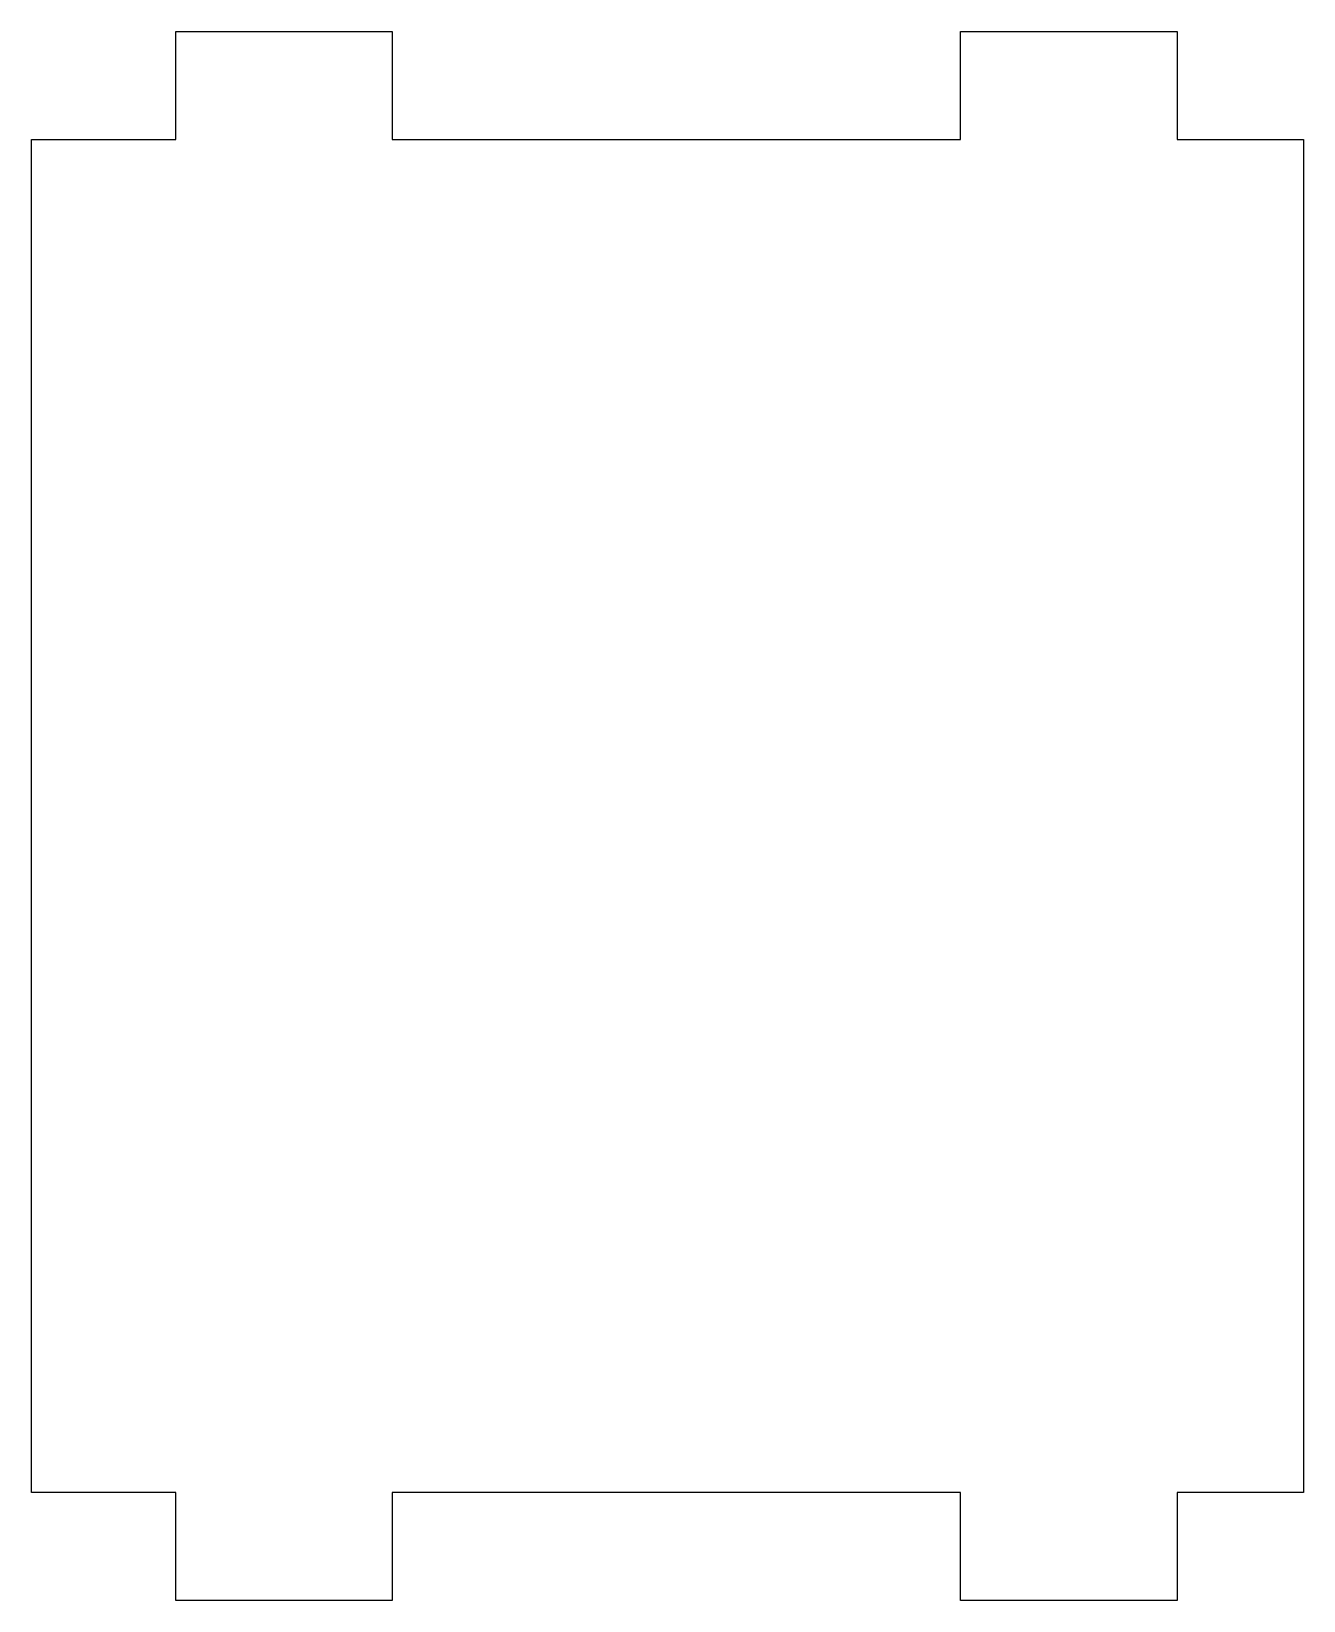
# Model space of a CAD drawing. Header units: millimetres. Extents: x 3201.7 to 3237.5, y 795.8 to 840.
import ezdxf

# ---------------------------------------------------------------- set-up
doc = ezdxf.new("R2010")
doc.units = ezdxf.units.MM

msp = doc.modelspace()

# ---------------------------------------------------------------- linework, layer by layer
at = {"color": 254, "true_color": 0xcad1ee, "extrusion": (-2.51388e-07, 6.06643e-17, 1)}
for p, q in [((3205.721, 840.023, 9.126), (3211.817, 840.023, 9.126)), ((3205.721, 836.975, 9.126), (3205.721, 840.023, 9.126)), ((3211.817, 840.023, 9.126), (3211.817, 836.975, 9.126)), ((3227.83, 840.023, 9.126), (3233.926, 840.023, 9.126)), ((3227.83, 836.975, 9.126), (3227.83, 840.023, 9.126)), ((3233.926, 840.023, 9.126), (3233.926, 836.975, 9.126)), ((3201.651, 836.975, 9.126), (3205.721, 836.975, 9.126)), ((3201.651, 798.875, 9.126), (3201.651, 836.975, 9.126)), ((3211.817, 836.975, 9.126), (3227.83, 836.975, 9.126)), ((3233.926, 836.975, 9.126), (3237.492, 836.975, 9.126)), ((3237.492, 836.975, 9.126), (3237.484, 798.875, 9.126)), ((3205.721, 798.875, 9.126), (3201.651, 798.875, 9.126)), ((3205.721, 795.827, 9.126), (3205.721, 798.875, 9.126)), ((3211.817, 798.875, 9.126), (3211.817, 795.827, 9.126)), ((3227.83, 798.875, 9.126), (3211.817, 798.875, 9.126)), ((3227.83, 795.827, 9.126), (3227.83, 798.875, 9.126)), ((3233.926, 798.875, 9.126), (3233.926, 795.827, 9.126)), ((3237.484, 798.875, 9.126), (3233.926, 798.875, 9.126)), ((3211.817, 795.827, 9.126), (3205.721, 795.827, 9.126)), ((3233.926, 795.827, 9.126), (3227.83, 795.827, 9.126))]:
    msp.add_line(p, q, dxfattribs=at)

doc.saveas('drawing.dxf')
